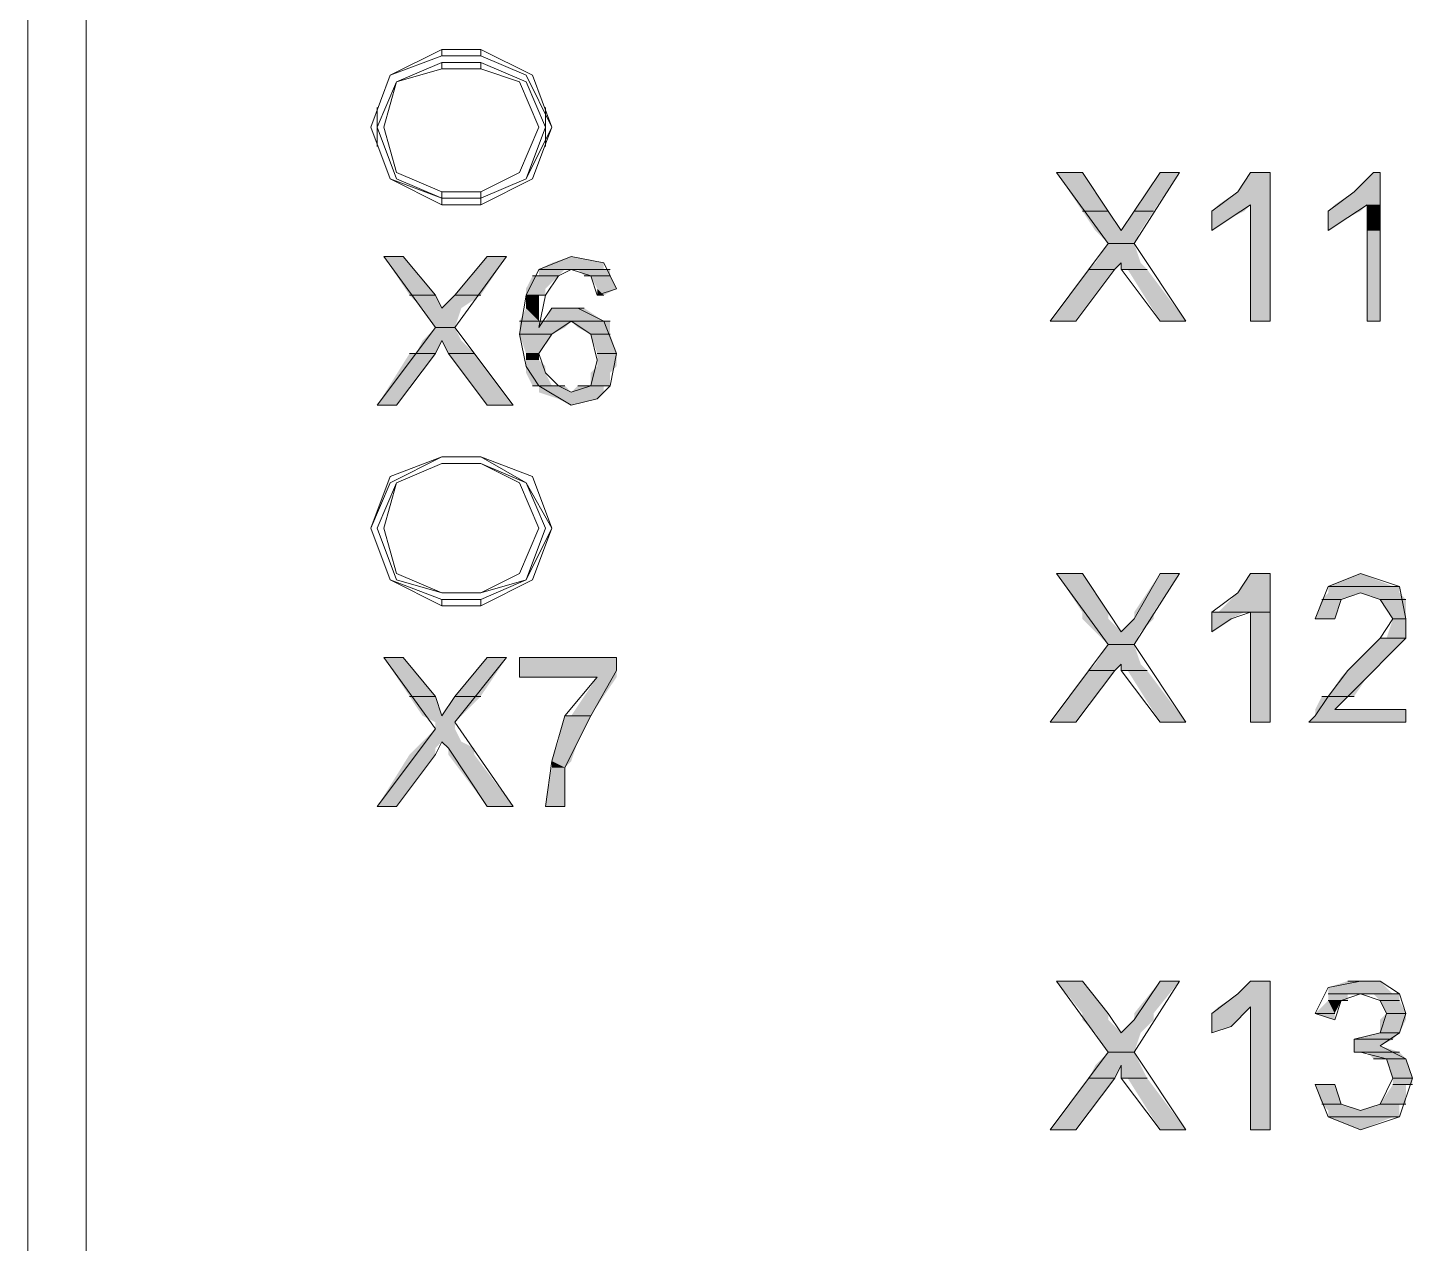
# Model space of a CAD drawing. Header units: millimetres. Extents: x 41 to 1635, y 11 to 1528.
# Drawn here: x 952.25 to 964.46, y 1142.53 to 1153.17 of the extents above; entities that cross this region are included whole.
import ezdxf

# ---------------------------------------------------------------- set-up
doc = ezdxf.new("R2010")
doc.units = ezdxf.units.MM
doc.header["$LTSCALE"] = 8
for name, color, linetype in [('Layer1', 3, 'CONTINUOUS'), ('PDF_Geometry', 7, 'CONTINUOUS'), ('PDF_Solid Fills', 7, 'CONTINUOUS')]:
    doc.layers.add(name, color=color, linetype=linetype)

# ---------------------------------------------------------------- blocks, each defined once
blk = doc.blocks.new('28SS211R')
at = {"layer": 'PDF_Geometry', "lineweight": 9}
for points in [[(0.177, 0.185), (0.177, -90.174), (45.384, -90.174), (45.894, -90.174)], [(45.894, -0.269), (-0.333, -0.269), (-0.333, -89.721)], [(3.292, -46.666), (2.839, -46.439), (2.669, -45.986), (2.839, -45.533), (3.292, -45.306), (3.292, -45.363)], [(3.292, -45.363), (2.839, -45.533), (2.669, -45.986), (2.839, -46.439), (3.292, -46.609)], [(3.292, -45.306), (3.632, -45.306), (3.632, -45.363)], [(3.632, -45.363), (3.292, -45.363)], [(3.632, -45.306), (4.086, -45.533), (4.255, -45.986), (4.086, -46.439), (3.632, -46.666), (3.632, -46.609)], [(3.632, -45.363), (4.029, -45.533), (4.255, -45.986), (4.029, -46.439), (3.632, -46.609), (3.632, -46.553)], [(3.292, -46.609), (2.896, -46.439), (2.726, -45.986), (2.896, -45.59), (3.292, -45.42), (3.292, -45.476)], [(3.292, -45.476), (2.896, -45.59), (2.783, -45.986), (2.896, -46.383), (3.292, -46.553)], [(3.292, -45.42), (3.632, -45.42), (3.632, -45.476)], [(3.632, -45.476), (3.292, -45.476)], [(3.632, -46.609), (4.029, -46.439), (4.199, -45.986), (4.029, -45.59), (3.632, -45.42)], [(3.632, -46.553), (3.972, -46.383), (4.142, -45.986), (3.972, -45.59), (3.632, -45.476)], [(2.726, -46.156), (2.726, -45.816)], [(4.199, -46.156), (4.199, -45.816)], [(3.292, -46.609), (3.632, -46.609), (3.292, -46.609), (3.292, -46.553)], [(3.292, -46.553), (3.632, -46.553)], [(3.632, -46.666), (3.292, -46.666), (3.292, -46.609)], [(3.292, -50.122), (2.839, -49.952), (2.669, -49.499), (2.839, -49.102), (3.292, -48.875), (2.839, -49.045), (2.669, -49.499), (2.839, -49.952), (3.292, -50.178)], [(3.292, -48.875), (3.292, -48.875)], [(3.292, -48.932), (3.292, -48.932)], [(3.632, -48.875), (3.632, -48.875)], [(3.632, -48.875), (4.086, -49.045), (4.255, -49.499), (4.086, -49.952), (3.632, -50.178), (3.632, -50.122)], [(3.632, -50.122), (4.029, -49.952), (4.255, -49.499), (4.029, -49.102), (3.632, -48.875)], [(3.632, -48.932), (3.632, -48.932)], [(3.292, -50.065), (3.292, -50.065)], [(3.632, -50.178), (3.292, -50.178), (3.292, -50.122)], [(3.292, -50.122), (3.632, -50.122)], [(3.632, -50.065), (3.632, -50.065)], [(4.652, -50.802), (3.972, -50.802), (3.972, -50.632), (4.822, -50.632), (4.822, -50.745), (4.595, -51.141), (4.369, -51.595)], [(4.652, -50.802), (4.369, -51.141), (4.255, -51.538), (4.199, -51.935), (4.369, -51.935), (4.369, -51.595)], [(11.054, -54.654), (11.337, -54.767), (11.677, -54.654), (11.79, -54.314), (11.733, -54.144), (11.507, -54.031), (11.677, -53.917), (11.733, -53.747), (11.677, -53.577), (11.507, -53.464), (11.337, -53.464), (11.054, -53.521), (10.94, -53.747), (11.11, -53.804), (11.167, -53.634), (11.337, -53.577), (11.507, -53.634), (11.563, -53.747), (11.507, -53.917), (11.28, -53.974), (11.28, -54.087), (11.337, -54.087), (11.563, -54.144), (11.62, -54.314), (11.507, -54.541)], [(11.507, -54.541), (11.337, -54.597), (11.167, -54.541), (11.11, -54.371), (10.94, -54.371), (11.054, -54.654)]]:
    blk.add_lwpolyline(points, dxfattribs=at)
for points in [[(8.844, -47.686), (9.184, -47.232), (9.241, -47.176), (9.241, -47.232), (9.581, -47.686), (9.807, -47.686), (9.354, -47.006), (9.751, -46.383), (9.581, -46.383), (9.354, -46.723), (9.241, -46.893), (9.127, -46.723), (8.901, -46.383), (8.674, -46.383), (9.127, -47.006), (8.618, -47.686)], [(8.674, -46.383), (8.901, -46.383)], [(9.581, -46.383), (9.751, -46.383)], [(10.544, -46.383), (10.374, -46.383), (10.261, -46.553), (10.034, -46.723), (10.034, -46.893), (10.204, -46.779), (10.374, -46.666), (10.374, -47.686), (10.544, -47.686)], [(10.374, -46.383), (10.544, -46.383)], [(11.507, -46.383), (11.45, -46.383), (11.28, -46.553), (11.054, -46.723), (11.054, -46.893), (11.224, -46.779), (11.394, -46.666), (11.394, -47.686), (11.507, -47.686)], [(11.45, -46.383), (11.507, -46.383)], [(8.901, -46.723), (9.127, -46.723)], [(8.901, -46.723), (9.127, -46.723)], [(9.354, -46.723), (9.524, -46.723)], [(9.354, -46.723), (9.524, -46.723)], [(2.896, -48.422), (3.236, -47.969), (3.292, -47.856), (3.349, -47.969), (3.689, -48.422), (3.916, -48.422), (3.406, -47.742), (3.859, -47.119), (3.689, -47.119), (3.406, -47.459), (3.292, -47.572), (3.236, -47.459), (2.952, -47.119), (2.783, -47.119), (3.236, -47.742), (2.726, -48.422)], [(2.783, -47.119), (2.952, -47.119)], [(3.689, -47.119), (3.859, -47.119)], [(4.709, -47.176), (4.425, -47.119), (4.142, -47.233), (4.029, -47.459), (3.972, -47.799), (4.029, -48.082), (4.142, -48.252), (4.425, -48.422), (4.652, -48.366), (4.765, -48.252), (4.822, -47.969), (4.709, -47.686), (4.482, -47.572), (4.255, -47.572), (4.142, -47.742), (4.199, -47.459), (4.312, -47.289), (4.425, -47.233), (4.595, -47.289), (4.652, -47.459), (4.822, -47.402)], [(9.127, -47.006), (9.354, -47.006)], [(9.127, -47.006), (9.354, -47.006)], [(4.142, -47.233), (4.369, -47.233)], [(4.142, -47.233), (4.425, -47.233), (4.369, -47.233)], [(4.425, -47.233), (4.765, -47.233)], [(4.425, -47.233), (4.765, -47.233)], [(8.958, -47.233), (9.184, -47.233)], [(8.958, -47.233), (9.184, -47.233)], [(9.241, -47.233), (9.467, -47.233)], [(9.241, -47.233), (9.467, -47.233)], [(4.142, -47.289), (4.086, -47.289), (4.312, -47.289)], [(4.142, -47.289), (4.312, -47.289)], [(4.539, -47.289), (4.765, -47.289)], [(4.539, -47.289), (4.765, -47.289)], [(3.009, -47.459), (3.236, -47.459)], [(3.009, -47.459), (3.236, -47.459)], [(3.406, -47.459), (3.632, -47.459)], [(3.406, -47.459), (3.632, -47.459)], [(4.029, -47.459), (4.199, -47.459)], [(4.029, -47.459), (4.199, -47.459)], [(4.029, -47.459), (4.142, -47.459)], [(4.029, -47.459), (4.199, -47.459), (4.142, -47.459)], [(4.652, -47.459), (4.709, -47.459)], [(4.029, -47.572), (4.142, -47.572)], [(4.029, -47.572), (4.142, -47.572)], [(4.482, -47.572), (4.255, -47.572), (4.539, -47.572)], [(3.972, -47.686), (4.142, -47.686)], [(3.972, -47.686), (4.142, -47.686)], [(4.199, -47.686), (4.142, -47.686), (4.765, -47.686)], [(4.255, -47.799), (4.425, -47.686), (4.595, -47.799), (4.652, -48.026), (4.595, -48.252), (4.425, -48.309), (4.312, -48.252), (4.199, -48.139), (4.142, -47.969)], [(4.199, -47.686), (4.765, -47.686)], [(8.618, -47.686), (8.844, -47.686)], [(9.581, -47.686), (9.807, -47.686)], [(10.374, -47.686), (10.544, -47.686)], [(11.394, -47.686), (11.507, -47.686)], [(3.236, -47.742), (3.406, -47.742)], [(3.236, -47.742), (3.406, -47.742)], [(3.972, -47.799), (4.255, -47.799)], [(3.972, -47.799), (4.255, -47.799)], [(3.972, -47.799), (4.255, -47.799)], [(3.972, -47.799), (4.255, -47.799)], [(4.595, -47.799), (4.765, -47.799)], [(4.595, -47.799), (4.765, -47.799)], [(4.595, -47.799), (4.765, -47.799)], [(4.595, -47.799), (4.765, -47.799)], [(3.066, -47.969), (3.009, -47.969), (3.236, -47.969)], [(3.066, -47.969), (3.236, -47.969)], [(3.349, -47.969), (3.576, -47.969)], [(3.349, -47.969), (3.576, -47.969)], [(4.029, -47.969), (4.142, -47.969)], [(4.029, -47.969), (4.142, -47.969)], [(4.652, -47.969), (4.822, -47.969)], [(4.652, -47.969), (4.822, -47.969)], [(4.086, -48.252), (4.255, -48.252)], [(4.086, -48.252), (4.255, -48.252)], [(4.086, -48.252), (4.312, -48.252)], [(4.086, -48.252), (4.312, -48.252)], [(4.086, -48.252), (4.369, -48.252)], [(4.086, -48.252), (4.369, -48.252)], [(4.539, -48.252), (4.482, -48.252), (4.709, -48.252)], [(4.595, -48.252), (4.539, -48.252), (4.765, -48.252)], [(4.539, -48.252), (4.765, -48.252), (4.709, -48.252)], [(4.595, -48.252), (4.765, -48.252)], [(4.595, -48.252), (4.765, -48.252)], [(4.595, -48.252), (4.765, -48.252)], [(2.726, -48.422), (2.896, -48.422)], [(3.689, -48.422), (3.916, -48.422)], [(3.292, -50.065), (2.896, -49.895), (2.783, -49.499), (2.896, -49.102), (3.292, -48.932), (2.896, -49.102), (2.726, -49.499), (2.896, -49.952)], [(3.292, -48.875), (3.632, -48.875)], [(3.292, -48.932), (3.632, -48.932)], [(3.632, -48.932), (3.972, -49.102), (4.142, -49.499), (3.972, -49.895), (3.632, -50.065), (4.029, -49.952), (4.199, -49.499), (4.029, -49.102)], [(8.844, -51.198), (9.184, -50.745), (9.241, -50.688), (9.241, -50.745), (9.581, -51.198), (9.807, -51.198), (9.354, -50.518), (9.751, -49.895), (9.581, -49.895), (9.354, -50.292), (9.241, -50.405), (9.127, -50.235), (8.901, -49.895), (8.674, -49.895), (9.127, -50.518), (8.618, -51.198)], [(8.674, -49.895), (8.901, -49.895)], [(9.581, -49.895), (9.751, -49.895)], [(10.544, -49.895), (10.374, -49.895), (10.261, -50.065), (10.034, -50.235), (10.034, -50.405), (10.204, -50.292), (10.374, -50.235), (10.374, -51.198), (10.544, -51.198)], [(10.374, -49.895), (10.544, -49.895)], [(11.11, -51.085), (11.224, -50.972), (11.394, -50.802), (11.62, -50.575), (11.733, -50.462), (11.733, -50.292), (11.677, -50.008), (11.337, -49.895), (11.054, -50.008), (10.94, -50.292), (11.11, -50.292), (11.167, -50.122), (11.337, -50.065), (11.507, -50.122), (11.62, -50.292), (11.507, -50.462), (11.224, -50.745), (11.054, -50.972), (10.94, -51.141), (10.884, -51.198), (11.733, -51.198), (11.733, -51.085)], [(11.054, -50.008), (11.677, -50.008)], [(11.054, -50.008), (11.677, -50.008)], [(3.632, -50.065), (3.292, -50.065)], [(10.997, -50.122), (11.167, -50.122)], [(10.997, -50.122), (11.167, -50.122)], [(11.507, -50.122), (11.733, -50.122)], [(11.507, -50.122), (11.733, -50.122)], [(10.091, -50.235), (10.034, -50.235), (10.317, -50.235)], [(10.091, -50.235), (10.374, -50.235), (10.317, -50.235)], [(10.374, -50.235), (10.544, -50.235)], [(10.374, -50.235), (10.544, -50.235)], [(10.94, -50.292), (11.11, -50.292)], [(10.94, -50.292), (11.11, -50.292)], [(10.94, -50.292), (11.11, -50.292)], [(10.94, -50.292), (11.11, -50.292)], [(10.94, -50.292), (11.11, -50.292)], [(11.62, -50.292), (11.733, -50.292)], [(11.62, -50.292), (11.733, -50.292)], [(11.62, -50.292), (11.733, -50.292)], [(11.62, -50.292), (11.733, -50.292)], [(11.62, -50.292), (11.733, -50.292)], [(11.62, -50.292), (11.733, -50.292)], [(9.127, -50.518), (9.354, -50.518)], [(9.127, -50.518), (9.354, -50.518)], [(11.564, -50.462), (11.507, -50.462), (11.733, -50.462)], [(11.564, -50.462), (11.733, -50.462)], [(2.896, -51.935), (3.236, -51.481), (3.292, -51.368), (3.349, -51.425), (3.689, -51.935), (3.916, -51.935), (3.406, -51.198), (3.859, -50.632), (3.689, -50.632), (3.406, -50.971), (3.292, -51.141), (3.236, -50.971), (2.952, -50.632), (2.783, -50.632), (3.236, -51.255), (2.726, -51.935)], [(2.783, -50.632), (2.952, -50.632)], [(3.689, -50.632), (3.859, -50.632)], [(3.972, -50.632), (4.822, -50.632)], [(8.958, -50.745), (9.184, -50.745)], [(8.958, -50.745), (9.184, -50.745)], [(9.241, -50.745), (9.467, -50.745)], [(9.241, -50.745), (9.467, -50.745)], [(3.972, -50.802), (4.652, -50.802)], [(3.009, -50.972), (3.236, -50.972)], [(3.009, -50.972), (3.236, -50.972)], [(3.406, -50.972), (3.632, -50.972)], [(3.406, -50.972), (3.632, -50.972)], [(11.054, -50.972), (10.997, -50.972), (11.224, -50.972)], [(11.054, -50.972), (11.28, -50.972), (11.224, -50.972)], [(4.425, -51.141), (4.369, -51.141), (4.595, -51.141)], [(4.425, -51.141), (4.595, -51.141)], [(11.11, -51.085), (11.733, -51.085)], [(8.618, -51.198), (8.844, -51.198)], [(9.581, -51.198), (9.807, -51.198)], [(10.374, -51.198), (10.544, -51.198)], [(10.884, -51.198), (11.733, -51.198)], [(2.726, -51.935), (2.896, -51.935)], [(3.689, -51.935), (3.916, -51.935)], [(4.199, -51.935), (4.369, -51.935)], [(8.844, -54.767), (9.184, -54.314), (9.241, -54.201), (9.241, -54.314), (9.581, -54.767), (9.807, -54.767), (9.354, -54.087), (9.751, -53.464), (9.581, -53.464), (9.354, -53.804), (9.241, -53.917), (9.127, -53.747), (8.901, -53.464), (8.674, -53.464), (9.127, -54.087), (8.618, -54.767)], [(8.674, -53.464), (8.901, -53.464)], [(9.581, -53.464), (9.751, -53.464)], [(10.544, -53.464), (10.374, -53.464), (10.261, -53.577), (10.034, -53.747), (10.034, -53.917), (10.204, -53.861), (10.374, -53.691), (10.374, -54.767), (10.544, -54.767)], [(10.374, -53.464), (10.544, -53.464)], [(11.337, -53.464), (11.224, -53.464), (11.507, -53.464)], [(11.054, -53.577), (11.224, -53.577)], [(11.054, -53.577), (11.337, -53.577), (11.224, -53.577)], [(11.337, -53.577), (11.677, -53.577)], [(11.337, -53.577), (11.677, -53.577)], [(11.054, -53.634), (11.167, -53.634)], [(11.054, -53.634), (11.224, -53.634), (11.167, -53.634)], [(11.507, -53.634), (11.677, -53.634)], [(11.507, -53.634), (11.677, -53.634)], [(10.94, -53.747), (11.11, -53.747)], [(10.94, -53.747), (11.11, -53.747)], [(11.564, -53.747), (11.733, -53.747)], [(11.564, -53.747), (11.733, -53.747)], [(11.507, -53.917), (11.677, -53.917)], [(11.507, -53.917), (11.677, -53.917)], [(11.28, -53.974), (11.28, -53.974)], [(11.28, -53.974), (11.62, -53.974)], [(11.28, -53.974), (11.62, -53.974)], [(9.127, -54.087), (9.354, -54.087)], [(9.127, -54.087), (9.354, -54.087)], [(11.28, -54.087), (11.337, -54.087), (11.28, -54.087)], [(11.337, -54.087), (11.677, -54.087)], [(11.337, -54.087), (11.677, -54.087)], [(11.45, -54.144), (11.733, -54.144)], [(11.45, -54.144), (11.733, -54.144)], [(8.958, -54.314), (9.184, -54.314)], [(8.958, -54.314), (9.184, -54.314)], [(9.241, -54.314), (9.467, -54.314)], [(9.241, -54.314), (9.467, -54.314)], [(11.62, -54.314), (11.79, -54.314)], [(11.62, -54.314), (11.79, -54.314)], [(11.11, -54.371), (10.94, -54.371), (11.11, -54.371)], [(11.62, -54.371), (11.733, -54.371)], [(11.62, -54.371), (11.79, -54.371), (11.733, -54.371)], [(10.997, -54.541), (11.167, -54.541)], [(10.997, -54.541), (11.167, -54.541)], [(11.507, -54.541), (11.677, -54.541)], [(11.507, -54.541), (11.733, -54.541), (11.677, -54.541)], [(11.054, -54.654), (11.62, -54.654)], [(11.054, -54.654), (11.677, -54.654), (11.62, -54.654)], [(8.618, -54.767), (8.844, -54.767)], [(9.581, -54.767), (9.807, -54.767)], [(10.374, -54.767), (10.544, -54.767)]]:
    blk.add_lwpolyline(points, close=True, dxfattribs=at)
at = {"layer": 'PDF_Solid Fills', "lineweight": 9, "transparency": 33554559}
for points in [[(8.674, -46.383), (8.901, -46.723), (9.127, -46.723)], [(8.674, -46.383), (8.901, -46.383), (9.127, -46.723)], [(9.581, -46.383), (9.354, -46.723), (9.524, -46.723)], [(9.581, -46.383), (9.751, -46.383), (9.524, -46.723)], [(10.374, -46.383), (10.261, -46.553), (10.544, -46.553)], [(10.374, -46.383), (10.544, -46.383), (10.544, -46.553)], [(11.45, -46.383), (11.28, -46.553), (11.507, -46.553)], [(11.45, -46.383), (11.507, -46.383), (11.507, -46.553)], [(10.261, -46.553), (10.091, -46.666), (10.544, -46.666)], [(10.261, -46.553), (10.544, -46.553), (10.544, -46.666)], [(11.28, -46.553), (11.11, -46.666), (11.507, -46.666)], [(11.28, -46.553), (11.507, -46.553), (11.507, -46.666)], [(8.901, -46.723), (9.014, -46.893), (9.241, -46.893)], [(8.901, -46.723), (9.127, -46.723), (9.241, -46.893)], [(9.354, -46.723), (9.241, -46.893), (9.411, -46.893)], [(9.354, -46.723), (9.524, -46.723), (9.411, -46.893)], [(10.091, -46.666), (10.034, -46.723), (10.317, -46.723)], [(10.034, -46.723), (10.034, -46.779), (10.204, -46.779)], [(10.034, -46.723), (10.317, -46.723), (10.204, -46.779)], [(10.091, -46.666), (10.374, -46.666), (10.317, -46.723)], [(10.374, -46.666), (10.374, -46.723), (10.544, -46.723)], [(10.374, -46.666), (10.544, -46.666), (10.544, -46.723)], [(10.374, -46.723), (10.374, -46.779), (10.544, -46.779)], [(10.374, -46.723), (10.544, -46.723), (10.544, -46.779)], [(11.11, -46.666), (11.054, -46.723), (11.337, -46.723)], [(11.054, -46.723), (11.054, -46.779), (11.224, -46.779)], [(11.054, -46.723), (11.337, -46.723), (11.224, -46.779)], [(11.11, -46.666), (11.394, -46.666), (11.337, -46.723)], [(11.394, -46.666), (11.394, -46.723), (11.507, -46.723)], [(11.394, -46.666), (11.507, -46.666), (11.507, -46.723)], [(11.394, -46.723), (11.394, -46.779), (11.507, -46.779)], [(11.394, -46.723), (11.507, -46.723), (11.507, -46.779)], [(10.034, -46.779), (10.204, -46.779), (10.034, -46.893)], [(10.374, -46.779), (10.374, -46.893), (10.544, -46.893)], [(10.374, -46.779), (10.544, -46.779), (10.544, -46.893)], [(11.054, -46.779), (11.224, -46.779), (11.054, -46.893)], [(11.394, -46.779), (11.394, -46.893), (11.507, -46.893)], [(11.394, -46.779), (11.507, -46.779), (11.507, -46.893)], [(9.014, -46.893), (9.127, -47.006), (9.354, -47.006)], [(9.014, -46.893), (9.411, -46.893), (9.354, -47.006)], [(10.374, -46.893), (10.374, -47.686), (10.544, -47.686)], [(10.374, -46.893), (10.544, -46.893), (10.544, -47.686)], [(11.394, -46.893), (11.394, -47.686), (11.507, -47.686)], [(11.394, -46.893), (11.507, -46.893), (11.507, -47.686)], [(2.783, -47.119), (3.009, -47.459), (3.236, -47.459)], [(2.783, -47.119), (2.952, -47.119), (3.236, -47.459)], [(3.689, -47.119), (3.406, -47.459), (3.632, -47.459)], [(3.689, -47.119), (3.859, -47.119), (3.632, -47.459)], [(4.425, -47.119), (4.255, -47.176), (4.709, -47.176)], [(9.127, -47.006), (9.014, -47.176), (9.411, -47.176)], [(9.127, -47.006), (9.354, -47.006), (9.411, -47.176)], [(4.255, -47.176), (4.142, -47.233), (4.709, -47.233)], [(4.142, -47.233), (4.142, -47.289), (4.312, -47.289)], [(4.142, -47.233), (4.369, -47.233), (4.312, -47.289)], [(4.255, -47.176), (4.709, -47.176), (4.709, -47.233)], [(4.482, -47.233), (4.539, -47.289), (4.765, -47.289)], [(4.482, -47.233), (4.765, -47.233), (4.765, -47.289)], [(8.958, -47.233), (8.618, -47.686), (8.844, -47.686)], [(8.958, -47.233), (9.184, -47.233), (8.844, -47.686)], [(9.014, -47.176), (8.958, -47.233), (9.184, -47.233)], [(9.014, -47.176), (9.241, -47.176), (9.184, -47.233)], [(9.241, -47.176), (9.241, -47.233), (9.467, -47.233)], [(9.241, -47.176), (9.411, -47.176), (9.467, -47.233)], [(9.297, -47.233), (9.581, -47.686), (9.807, -47.686)], [(9.297, -47.233), (9.467, -47.233), (9.807, -47.686)], [(4.086, -47.289), (4.029, -47.402), (4.199, -47.402)], [(4.086, -47.289), (4.312, -47.289), (4.199, -47.402)], [(4.595, -47.289), (4.652, -47.402), (4.822, -47.402)], [(4.595, -47.289), (4.765, -47.289), (4.822, -47.402)], [(3.009, -47.459), (3.122, -47.572), (3.292, -47.572)], [(3.009, -47.459), (3.236, -47.459), (3.292, -47.572)], [(3.406, -47.459), (3.292, -47.572), (3.462, -47.572)], [(3.406, -47.459), (3.632, -47.459), (3.462, -47.572)], [(4.029, -47.402), (4.029, -47.459), (4.199, -47.459)], [(4.029, -47.402), (4.199, -47.402), (4.199, -47.459)], [(4.029, -47.459), (4.029, -47.572), (4.142, -47.572)], [(4.029, -47.459), (4.142, -47.459), (4.142, -47.572)], [(4.652, -47.402), (4.652, -47.459), (4.709, -47.459)], [(4.652, -47.402), (4.822, -47.402), (4.709, -47.459)], [(3.122, -47.572), (3.236, -47.742), (3.406, -47.742)], [(3.122, -47.572), (3.462, -47.572), (3.406, -47.742)], [(4.029, -47.572), (3.972, -47.686), (4.142, -47.686)], [(4.029, -47.572), (4.142, -47.572), (4.142, -47.686)], [(4.255, -47.572), (4.199, -47.686), (4.709, -47.686)], [(4.255, -47.572), (4.539, -47.572), (4.709, -47.686)], [(3.972, -47.686), (3.972, -47.742), (4.142, -47.742)], [(3.972, -47.686), (4.142, -47.686), (4.142, -47.742)], [(4.142, -47.686), (4.142, -47.742), (4.369, -47.742)], [(4.142, -47.686), (4.425, -47.686), (4.369, -47.742)], [(4.425, -47.686), (4.482, -47.742), (4.765, -47.742)], [(4.425, -47.686), (4.765, -47.686), (4.765, -47.742)], [(3.122, -47.856), (3.066, -47.969), (3.236, -47.969)], [(3.236, -47.742), (3.122, -47.856), (3.462, -47.856)], [(3.122, -47.856), (3.292, -47.856), (3.236, -47.969)], [(3.236, -47.742), (3.406, -47.742), (3.462, -47.856)], [(3.292, -47.856), (3.349, -47.969), (3.576, -47.969)], [(3.292, -47.856), (3.462, -47.856), (3.576, -47.969)], [(3.972, -47.742), (3.972, -47.799), (4.255, -47.799)], [(3.972, -47.742), (4.369, -47.742), (4.255, -47.799)], [(3.972, -47.799), (4.029, -47.969), (4.142, -47.969)], [(3.972, -47.799), (4.255, -47.799), (4.142, -47.969)], [(4.482, -47.742), (4.595, -47.799), (4.765, -47.799)], [(4.482, -47.742), (4.765, -47.742), (4.765, -47.799)], [(4.595, -47.799), (4.652, -47.969), (4.822, -47.969)], [(4.595, -47.799), (4.765, -47.799), (4.822, -47.969)], [(3.009, -47.969), (2.726, -48.422), (2.896, -48.422)], [(3.009, -47.969), (3.236, -47.969), (2.896, -48.422)], [(3.349, -47.969), (3.689, -48.422), (3.916, -48.422)], [(3.349, -47.969), (3.576, -47.969), (3.916, -48.422)], [(4.029, -47.969), (4.029, -48.026), (4.142, -48.026)], [(4.029, -47.969), (4.142, -47.969), (4.142, -48.026)], [(4.652, -47.969), (4.652, -48.026), (4.822, -48.026)], [(4.652, -47.969), (4.822, -47.969), (4.822, -48.026)], [(4.029, -48.026), (4.029, -48.082), (4.199, -48.082)], [(4.029, -48.026), (4.142, -48.026), (4.199, -48.082)], [(4.029, -48.082), (4.029, -48.139), (4.199, -48.139)], [(4.029, -48.082), (4.199, -48.082), (4.199, -48.139)], [(4.652, -48.082), (4.595, -48.139), (4.765, -48.139)], [(4.652, -48.026), (4.652, -48.082), (4.822, -48.082)], [(4.652, -48.026), (4.822, -48.026), (4.822, -48.082)], [(4.652, -48.082), (4.822, -48.082), (4.765, -48.139)], [(4.029, -48.139), (4.086, -48.252), (4.255, -48.252)], [(4.029, -48.139), (4.199, -48.139), (4.255, -48.252)], [(4.595, -48.139), (4.595, -48.252), (4.765, -48.252)], [(4.595, -48.139), (4.765, -48.139), (4.765, -48.252)], [(4.142, -48.252), (4.142, -48.309), (4.425, -48.309)], [(4.142, -48.252), (4.369, -48.252), (4.425, -48.309)], [(4.142, -48.309), (4.312, -48.366), (4.652, -48.366)], [(4.142, -48.309), (4.709, -48.309), (4.652, -48.366)], [(4.482, -48.252), (4.425, -48.309), (4.709, -48.309)], [(4.482, -48.252), (4.709, -48.252), (4.709, -48.309)], [(4.312, -48.366), (4.652, -48.366), (4.425, -48.422)], [(8.674, -49.895), (8.901, -50.235), (9.127, -50.235)], [(8.674, -49.895), (8.901, -49.895), (9.127, -50.235)], [(9.581, -49.895), (9.354, -50.235), (9.524, -50.235)], [(9.581, -49.895), (9.751, -49.895), (9.524, -50.235)], [(10.374, -49.895), (10.261, -50.065), (10.544, -50.065)], [(10.374, -49.895), (10.544, -49.895), (10.544, -50.065)], [(11.337, -49.895), (11.054, -50.008), (11.62, -50.008)], [(11.054, -50.008), (11.054, -50.065), (11.677, -50.065)], [(11.054, -50.008), (11.677, -50.008), (11.677, -50.065)], [(10.261, -50.065), (10.091, -50.235), (10.544, -50.235)], [(10.261, -50.065), (10.544, -50.065), (10.544, -50.235)], [(10.997, -50.122), (10.94, -50.292), (11.11, -50.292)], [(11.054, -50.065), (10.997, -50.122), (11.167, -50.122)], [(10.997, -50.122), (11.167, -50.122), (11.11, -50.292)], [(11.054, -50.065), (11.337, -50.065), (11.167, -50.122)], [(11.337, -50.065), (11.507, -50.122), (11.733, -50.122)], [(11.337, -50.065), (11.677, -50.065), (11.733, -50.122)], [(11.507, -50.122), (11.62, -50.292), (11.733, -50.292)], [(11.507, -50.122), (11.733, -50.122), (11.733, -50.292)], [(8.901, -50.235), (8.901, -50.292), (9.127, -50.292)], [(8.901, -50.235), (9.127, -50.235), (9.127, -50.292)], [(8.901, -50.292), (9.014, -50.405), (9.241, -50.405)], [(8.901, -50.292), (9.127, -50.292), (9.241, -50.405)], [(9.354, -50.292), (9.241, -50.405), (9.411, -50.405)], [(9.354, -50.235), (9.354, -50.292), (9.524, -50.292)], [(9.354, -50.235), (9.524, -50.235), (9.524, -50.292)], [(9.354, -50.292), (9.524, -50.292), (9.411, -50.405)], [(10.034, -50.235), (10.034, -50.292), (10.204, -50.292)], [(10.034, -50.235), (10.317, -50.235), (10.204, -50.292)], [(10.034, -50.292), (10.204, -50.292), (10.034, -50.405)], [(10.374, -50.235), (10.374, -50.292), (10.544, -50.292)], [(10.374, -50.235), (10.544, -50.235), (10.544, -50.292)], [(10.374, -50.292), (10.374, -50.405), (10.544, -50.405)], [(10.374, -50.292), (10.544, -50.292), (10.544, -50.405)], [(11.62, -50.292), (11.564, -50.462), (11.733, -50.462)], [(11.62, -50.292), (11.733, -50.292), (11.733, -50.462)], [(9.014, -50.405), (9.127, -50.518), (9.354, -50.518)], [(9.014, -50.405), (9.411, -50.405), (9.354, -50.518)], [(10.374, -50.405), (10.374, -51.198), (10.544, -51.198)], [(10.374, -50.405), (10.544, -50.405), (10.544, -51.198)], [(9.127, -50.518), (9.014, -50.688), (9.411, -50.688)], [(9.127, -50.518), (9.354, -50.518), (9.411, -50.688)], [(11.507, -50.462), (11.394, -50.575), (11.62, -50.575)], [(11.507, -50.462), (11.733, -50.462), (11.62, -50.575)], [(2.783, -50.632), (3.009, -50.971), (3.236, -50.971)], [(2.783, -50.632), (2.952, -50.632), (3.236, -50.971)], [(3.689, -50.632), (3.406, -50.971), (3.632, -50.971)], [(3.689, -50.632), (3.859, -50.632), (3.632, -50.971)], [(3.972, -50.632), (3.972, -50.745), (4.822, -50.745)], [(3.972, -50.632), (4.822, -50.632), (4.822, -50.745)], [(11.394, -50.575), (11.224, -50.745), (11.45, -50.745)], [(11.394, -50.575), (11.62, -50.575), (11.45, -50.745)], [(3.972, -50.745), (3.972, -50.802), (4.822, -50.802)], [(3.972, -50.745), (4.822, -50.745), (4.822, -50.802)], [(8.958, -50.745), (8.618, -51.198), (8.844, -51.198)], [(8.958, -50.745), (9.184, -50.745), (8.844, -51.198)], [(9.014, -50.688), (8.958, -50.745), (9.184, -50.745)], [(9.014, -50.688), (9.241, -50.688), (9.184, -50.745)], [(9.241, -50.688), (9.241, -50.745), (9.467, -50.745)], [(9.241, -50.688), (9.411, -50.688), (9.467, -50.745)], [(9.297, -50.745), (9.581, -51.198), (9.807, -51.198)], [(9.297, -50.745), (9.467, -50.745), (9.807, -51.198)], [(11.224, -50.745), (11.167, -50.802), (11.394, -50.802)], [(11.224, -50.745), (11.45, -50.745), (11.394, -50.802)], [(4.652, -50.802), (4.425, -51.141), (4.595, -51.141)], [(4.652, -50.802), (4.822, -50.802), (4.595, -51.141)], [(11.167, -50.802), (11.054, -50.971), (11.28, -50.971)], [(11.167, -50.802), (11.394, -50.802), (11.28, -50.971)], [(3.009, -50.972), (3.122, -51.141), (3.292, -51.141)], [(3.009, -50.972), (3.236, -50.972), (3.292, -51.141)], [(3.406, -50.972), (3.292, -51.141), (3.462, -51.141)], [(3.406, -50.972), (3.632, -50.972), (3.462, -51.141)], [(10.997, -50.972), (10.94, -51.085), (11.11, -51.085)], [(10.997, -50.972), (11.224, -50.972), (11.11, -51.085)], [(3.122, -51.141), (3.236, -51.198), (3.406, -51.198)], [(3.122, -51.141), (3.462, -51.141), (3.406, -51.198)], [(4.369, -51.141), (4.312, -51.368), (4.482, -51.368)], [(4.369, -51.141), (4.595, -51.141), (4.482, -51.368)], [(10.94, -51.141), (10.884, -51.198), (11.733, -51.198)], [(10.94, -51.085), (10.94, -51.141), (11.733, -51.141)], [(10.94, -51.085), (11.733, -51.085), (11.733, -51.141)], [(10.94, -51.141), (11.733, -51.141), (11.733, -51.198)], [(3.236, -51.255), (3.122, -51.368), (3.462, -51.368)], [(3.236, -51.198), (3.236, -51.255), (3.406, -51.255)], [(3.236, -51.198), (3.406, -51.198), (3.406, -51.255)], [(3.236, -51.255), (3.406, -51.255), (3.462, -51.368)], [(3.122, -51.368), (3.066, -51.425), (3.236, -51.425)], [(3.122, -51.368), (3.292, -51.368), (3.236, -51.425)], [(3.292, -51.368), (3.349, -51.425), (3.576, -51.425)], [(3.292, -51.368), (3.462, -51.368), (3.576, -51.425)], [(4.312, -51.368), (4.255, -51.538), (4.425, -51.538)], [(4.312, -51.368), (4.482, -51.368), (4.425, -51.538)], [(3.009, -51.481), (2.726, -51.935), (2.896, -51.935)], [(3.009, -51.481), (3.236, -51.481), (2.896, -51.935)], [(3.066, -51.425), (3.009, -51.481), (3.236, -51.481)], [(3.066, -51.425), (3.236, -51.425), (3.236, -51.481)], [(3.349, -51.425), (3.349, -51.481), (3.576, -51.481)], [(3.349, -51.425), (3.576, -51.425), (3.576, -51.481)], [(3.349, -51.481), (3.689, -51.935), (3.916, -51.935)], [(3.349, -51.481), (3.576, -51.481), (3.916, -51.935)], [(4.255, -51.595), (4.199, -51.935), (4.369, -51.935)], [(4.255, -51.538), (4.255, -51.595), (4.369, -51.595)], [(4.255, -51.538), (4.425, -51.538), (4.369, -51.595)], [(4.255, -51.595), (4.369, -51.595), (4.369, -51.935)], [(8.674, -53.464), (8.901, -53.747), (9.127, -53.747)], [(8.674, -53.464), (8.901, -53.464), (9.127, -53.747)], [(9.581, -53.464), (9.354, -53.747), (9.524, -53.747)], [(9.581, -53.464), (9.751, -53.464), (9.524, -53.747)], [(10.374, -53.464), (10.261, -53.577), (10.544, -53.577)], [(10.374, -53.464), (10.544, -53.464), (10.544, -53.577)], [(11.224, -53.464), (11.054, -53.521), (11.563, -53.521)], [(11.224, -53.464), (11.507, -53.464), (11.563, -53.521)], [(10.261, -53.577), (10.091, -53.691), (10.544, -53.691)], [(10.261, -53.577), (10.544, -53.577), (10.544, -53.691)], [(11.054, -53.521), (11.054, -53.577), (11.62, -53.577)], [(11.054, -53.521), (11.563, -53.521), (11.62, -53.577)], [(11.054, -53.577), (11.054, -53.634), (11.224, -53.634)], [(11.054, -53.577), (11.224, -53.577), (11.224, -53.634)], [(11.45, -53.577), (11.507, -53.634), (11.677, -53.634)], [(11.45, -53.577), (11.677, -53.577), (11.677, -53.634)], [(10.091, -53.691), (10.034, -53.747), (10.317, -53.747)], [(10.091, -53.691), (10.374, -53.691), (10.317, -53.747)], [(10.374, -53.691), (10.374, -53.747), (10.544, -53.747)], [(10.374, -53.691), (10.544, -53.691), (10.544, -53.747)], [(11.054, -53.634), (10.94, -53.747), (11.11, -53.747)], [(11.054, -53.634), (11.167, -53.634), (11.11, -53.747)], [(11.507, -53.634), (11.564, -53.747), (11.733, -53.747)], [(11.507, -53.634), (11.677, -53.634), (11.733, -53.747)], [(8.901, -53.747), (8.901, -53.804), (9.127, -53.804)], [(8.901, -53.747), (9.127, -53.747), (9.127, -53.804)], [(8.901, -53.804), (9.014, -53.917), (9.241, -53.917)], [(8.901, -53.804), (9.127, -53.804), (9.241, -53.917)], [(9.354, -53.804), (9.241, -53.917), (9.411, -53.917)], [(9.354, -53.747), (9.354, -53.804), (9.524, -53.804)], [(9.354, -53.747), (9.524, -53.747), (9.524, -53.804)], [(9.354, -53.804), (9.524, -53.804), (9.411, -53.917)], [(10.034, -53.747), (10.034, -53.861), (10.204, -53.861)], [(10.034, -53.747), (10.317, -53.747), (10.204, -53.861)], [(10.374, -53.747), (10.374, -53.861), (10.544, -53.861)], [(10.374, -53.747), (10.544, -53.747), (10.544, -53.861)], [(10.94, -53.747), (11.11, -53.747), (11.11, -53.804)], [(11.564, -53.747), (11.507, -53.804), (11.733, -53.804)], [(11.507, -53.804), (11.507, -53.917), (11.677, -53.917)], [(11.507, -53.804), (11.733, -53.804), (11.677, -53.917)], [(11.564, -53.747), (11.733, -53.747), (11.733, -53.804)], [(9.014, -53.917), (9.127, -54.087), (9.354, -54.087)], [(9.014, -53.917), (9.411, -53.917), (9.354, -54.087)], [(10.034, -53.861), (10.204, -53.861), (10.034, -53.917)], [(10.374, -53.861), (10.374, -53.917), (10.544, -53.917)], [(10.374, -53.861), (10.544, -53.861), (10.544, -53.917)], [(10.374, -53.917), (10.374, -54.767), (10.544, -54.767)], [(10.374, -53.917), (10.544, -53.917), (10.544, -54.767)], [(11.507, -53.917), (11.28, -53.974), (11.62, -53.974)], [(11.507, -53.917), (11.677, -53.917), (11.62, -53.974)], [(11.28, -53.974), (11.28, -54.031), (11.507, -54.031)], [(11.28, -53.974), (11.62, -53.974), (11.507, -54.031)], [(11.28, -54.031), (11.28, -54.087), (11.677, -54.087)], [(11.28, -54.031), (11.507, -54.031), (11.677, -54.087)], [(9.014, -54.201), (8.958, -54.314), (9.184, -54.314)], [(9.127, -54.087), (9.014, -54.201), (9.411, -54.201)], [(9.014, -54.201), (9.241, -54.201), (9.184, -54.314)], [(9.127, -54.087), (9.354, -54.087), (9.411, -54.201)], [(9.241, -54.201), (9.241, -54.314), (9.467, -54.314)], [(9.241, -54.201), (9.411, -54.201), (9.467, -54.314)], [(11.394, -54.087), (11.45, -54.144), (11.733, -54.144)], [(11.394, -54.087), (11.677, -54.087), (11.733, -54.144)], [(11.564, -54.144), (11.62, -54.314), (11.79, -54.314)], [(11.564, -54.144), (11.733, -54.144), (11.79, -54.314)], [(8.958, -54.314), (8.618, -54.767), (8.844, -54.767)], [(8.958, -54.314), (9.184, -54.314), (8.844, -54.767)], [(9.297, -54.314), (9.581, -54.767), (9.807, -54.767)], [(9.297, -54.314), (9.467, -54.314), (9.807, -54.767)], [(11.62, -54.314), (11.62, -54.371), (11.79, -54.371)], [(11.62, -54.314), (11.79, -54.314), (11.79, -54.371)], [(10.94, -54.371), (10.997, -54.541), (11.167, -54.541)], [(10.94, -54.371), (11.11, -54.371), (11.167, -54.541)], [(11.62, -54.371), (11.507, -54.541), (11.733, -54.541)], [(11.62, -54.371), (11.733, -54.371), (11.733, -54.541)], [(10.997, -54.541), (11.054, -54.597), (11.337, -54.597)], [(10.997, -54.541), (11.167, -54.541), (11.337, -54.597)], [(11.507, -54.541), (11.337, -54.597), (11.677, -54.597)], [(11.507, -54.541), (11.677, -54.541), (11.677, -54.597)], [(11.054, -54.597), (11.054, -54.654), (11.677, -54.654)], [(11.054, -54.597), (11.677, -54.597), (11.677, -54.654)], [(11.054, -54.654), (11.62, -54.654), (11.337, -54.767)]]:
    blk.add_solid(points, dxfattribs=at)

msp = doc.modelspace()

# ---------------------------------------------------------------- block references
at = {"layer": 'Layer1'}
msp.add_blockref('28SS211R', (952.583, 1198.284), dxfattribs=at)

doc.saveas('drawing.dxf')
